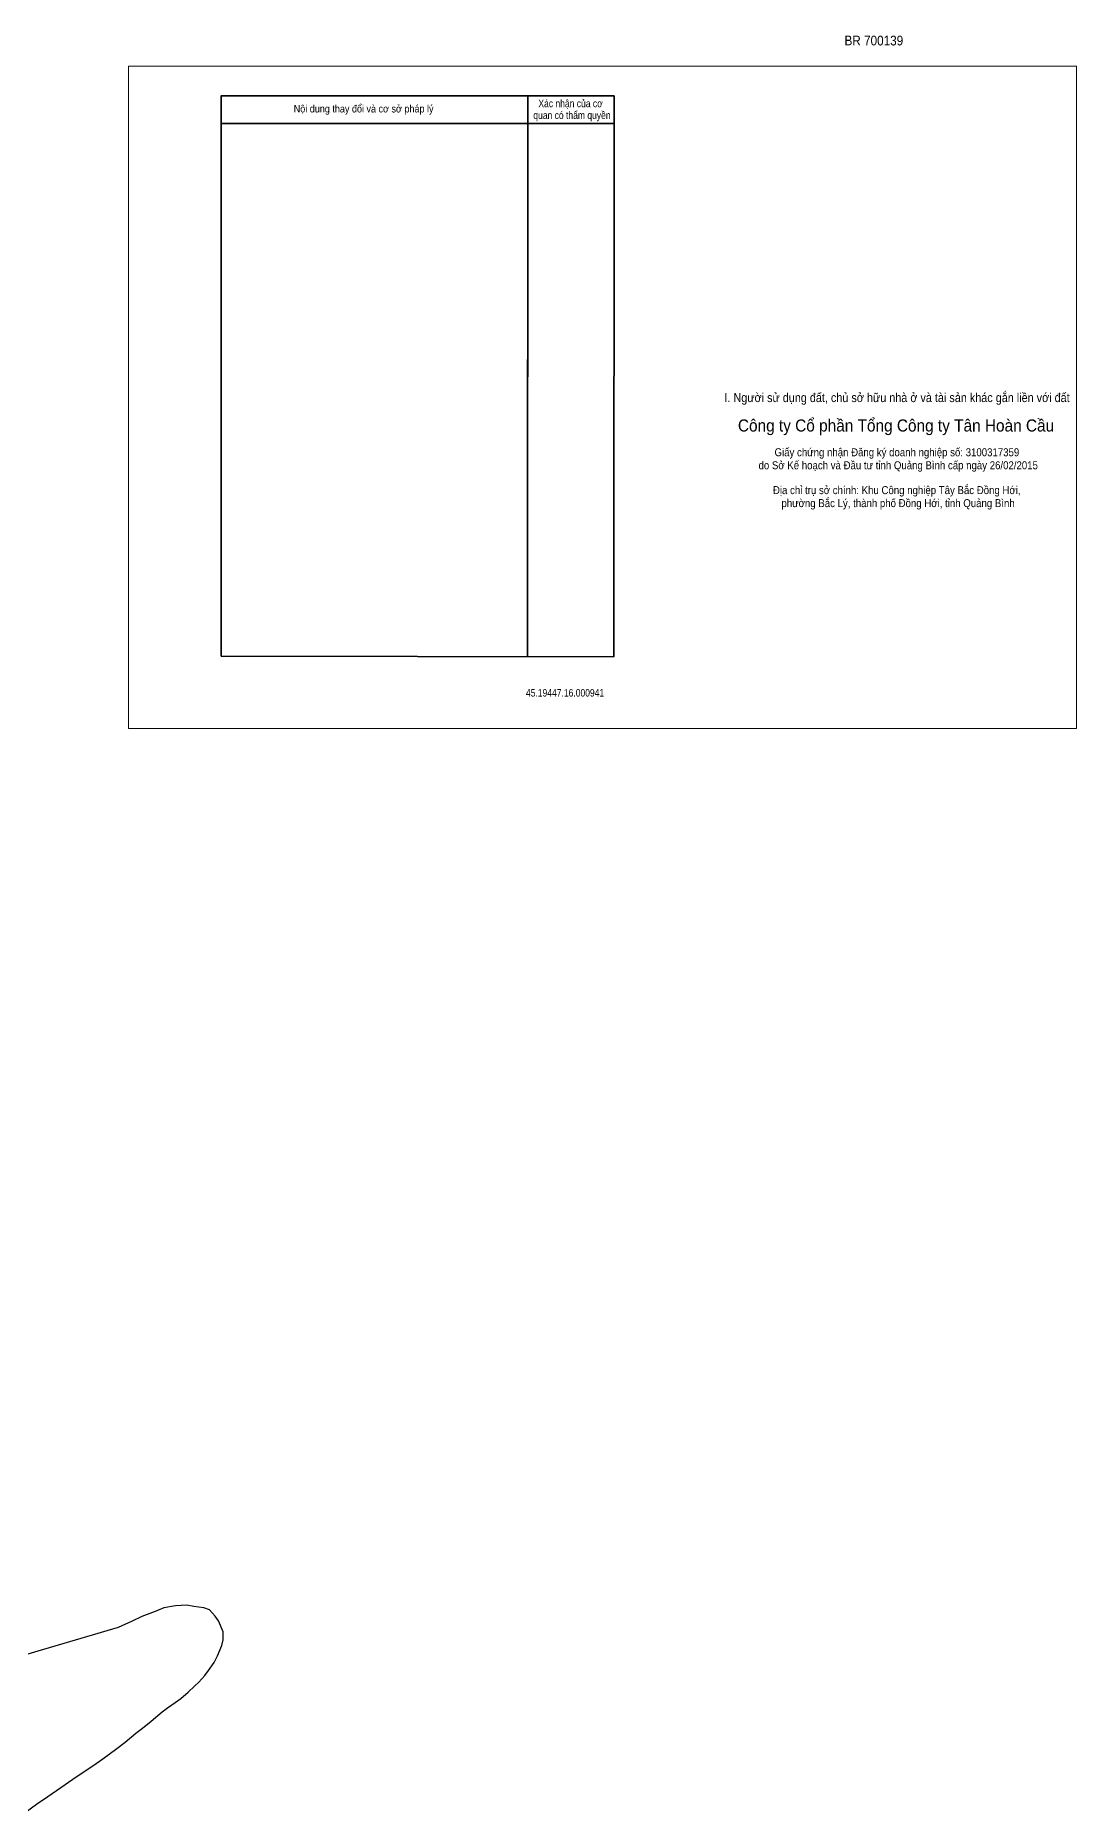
# Model space of a CAD drawing. Header units: metres. Extents: x 547833 to 556102, y 1844799 to 1850994.
# Drawn here: x 555685 to 556102, y 1847301 to 1848011 of the extents above; entities that cross this region are included whole.
import ezdxf
from ezdxf.enums import TextEntityAlignment as Align

# ---------------------------------------------------------------- set-up
doc = ezdxf.new("R2010")
doc.units = ezdxf.units.M
doc.header["$LTSCALE"] = 6.8
for name, color, linetype, lineweight in [('3', 7, 'Continuous', 25), ('6', 7, 'Continuous', 13), ('7', 7, 'Continuous', 13)]:
    doc.layers.add(name, color=color, linetype=linetype, lineweight=lineweight)

msp = doc.modelspace()

# ---------------------------------------------------------------- linework, layer by layer
at = {"layer": '3'}
msp.add_lwpolyline([(555681.17, 1847300.57), (555685.72, 1847303.94), (555690.21, 1847307.01), (555697.17, 1847311.7), (555701.66, 1847314.77), (555708.26, 1847319.23), (555712.31, 1847321.97), (555717.82, 1847326.11), (555721.23, 1847328.69), (555725.46, 1847332.3), (555728.18, 1847334.23), (555731.65, 1847337.09), (555735.97, 1847340.81), (555738.07, 1847342.38), (555741.14, 1847344.54), (555743.43, 1847346.13), (555746.36, 1847348.74), (555748.93, 1847351.12), (555750.65, 1847352.65), (555753.1, 1847355.3), (555754.57, 1847357.37), (555756.77, 1847360.56), (555758.07, 1847363.27), (555759.79, 1847367.36), (555760.38, 1847369.61), (555760.39, 1847372.84), (555758.57, 1847377.18), (555757.21, 1847379.11), (555754.93, 1847381.61), (555752.66, 1847382.39), (555748.7, 1847382.98), (555745.89, 1847383.51), (555741.26, 1847383.27), (555736.62, 1847382.36), (555733.17, 1847381.01), (555727.91, 1847378.89), (555723.94, 1847377.11), (555718.35, 1847374.57), (555686.31, 1847365.12), (555678.7, 1847362.82)], dxfattribs=at)
at = {"layer": '6', "lineweight": 35}
for p, q in [((555882.25, 1847986.62), (555882.14, 1847762.85)), ((555882.25, 1847987.22), (555882.15, 1847776.52)), ((555916.75, 1847987.22), (555916.64, 1847762.81)), ((555916.75, 1847976.12), (555759.65, 1847976.12)), ((555916.64, 1847762.81), (555759.65, 1847763.01))]:
    msp.add_line(p, q, dxfattribs=at)
msp.add_lwpolyline([(555916.75, 1847987.22), (555759.65, 1847987.22), (555759.65, 1847763.01)], dxfattribs=at)
at = {"layer": '7'}
msp.add_lwpolyline([(555722.59, 1847999.1), (556101.65, 1847999.1), (556101.65, 1847734.14), (555722.59, 1847734.14)], close=True, dxfattribs=at)

# ---------------------------------------------------------------- texts
at = {"layer": '6'}
for s, height, width, p in [('BR 700139', 3.9, 0.9, (556020.62, 1848007.33)), ('Nội dung thay đổi và cơ sở pháp lý', 3, 0.9, (555816.56, 1847980.52)), (' quan có thẩm quyền', 3, 0.85, (555899.4, 1847977.92)), ('Xác nhận của cơ', 3, 0.85, (555899.32, 1847982.62)), ('I. Người sử dụng đất, chủ sở hữu nhà ở và tài sản khác gắn liền với đất', 3.6, 0.9, (556029.9, 1847864.68)), ('Công ty Cổ phần Tổng Công ty Tân Hoàn Cầu', 4.84, 0.95, (556029.49, 1847852.9)), ('Giấy chứng nhận Đăng ký doanh nghiệp số: 3100317359 ', 3.2, 0.9, (556030.37, 1847843.01)), ('do Sở Kế hoạch và Đầu tư tỉnh Quảng Bình cấp ngày 26/02/2015', 3.2, 0.9, (556030.37, 1847837.81)), ('Địa chỉ trụ sở chính: Khu Công nghiệp Tây Bắc Đồng Hới, ', 3.2, 0.9, (556030.31, 1847827.87)), ('phường Bắc Lý, thành phố Đồng Hới, tỉnh Quảng Bình', 3.2, 0.9, (556030.31, 1847822.67)), ('45.19447.16.000941', 3, 0.85, (555897.12, 1847746.9))]:
    msp.add_text(s, height=height, dxfattribs=dict(at, width=width)).set_placement(p, align=Align.CENTER)

doc.saveas('drawing.dxf')
